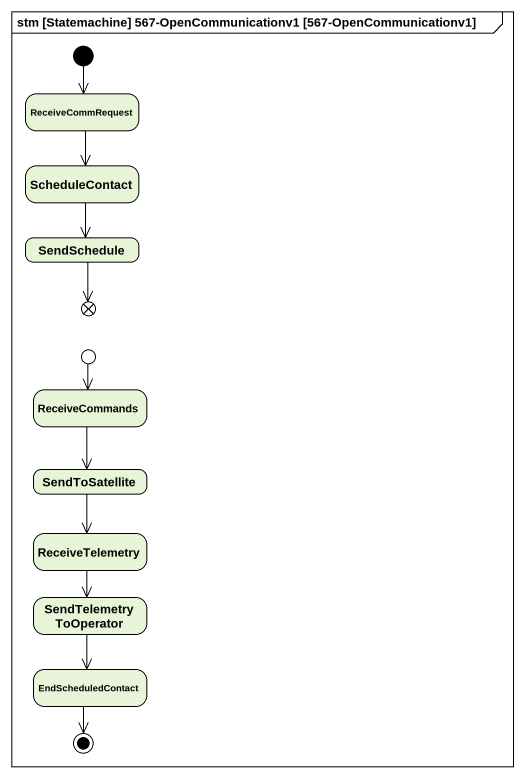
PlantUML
@startuml
mainframe stm [Statemachine] 567-OpenCommunicationv1 [567-OpenCommunicationv1]
hide empty description
state ReceiveCommRequest
state ScheduleContact
state SendSchedule
state exit1 <<choice>>
state ReceiveCommands
state entry1 <<choice>>
state SendToSatellite
state ReceiveTelemetry
state SendTelemetryToOperator
state EndScheduledContact
[*] --> ReceiveCommRequest
ReceiveCommRequest --> ScheduleContact
ScheduleContact --> SendSchedule
SendSchedule --> exit1
ReceiveCommands --> SendToSatellite
entry1 --> ReceiveCommands
SendToSatellite --> ReceiveTelemetry
ReceiveTelemetry --> SendTelemetryToOperator
SendTelemetryToOperator --> EndScheduledContact
EndScheduledContact --> [*]
@enduml
